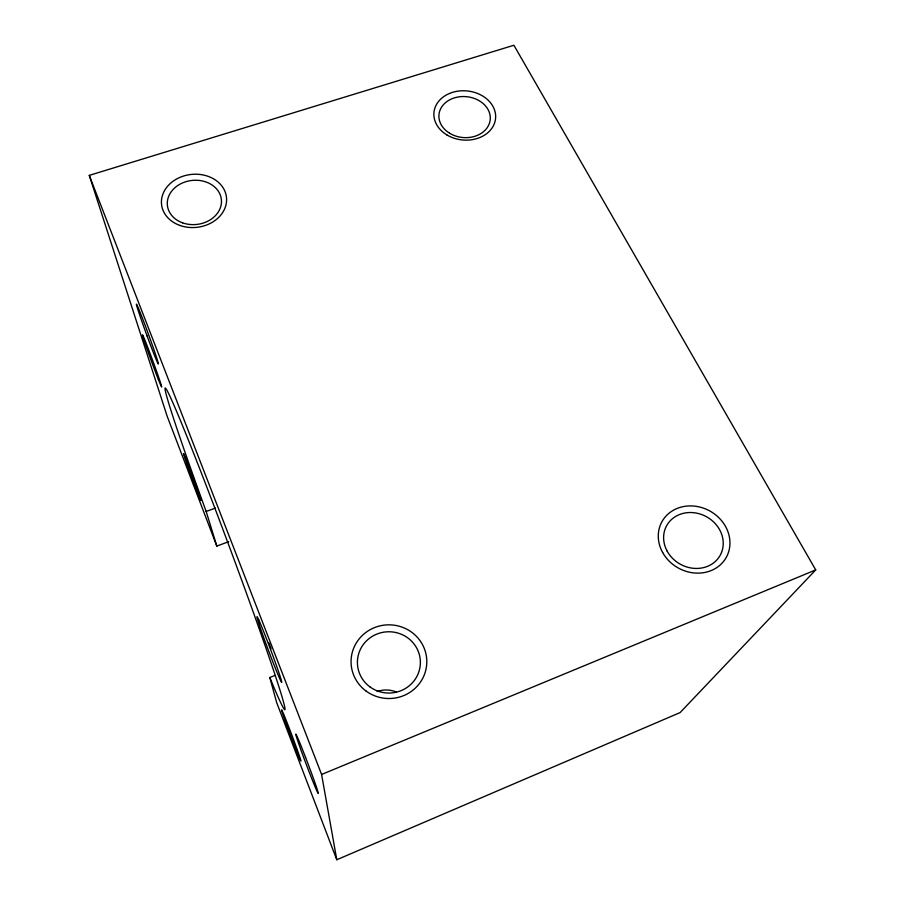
<?xml version="1.0" encoding="UTF-8"?>
<svg xmlns="http://www.w3.org/2000/svg" width="905" height="905" viewBox="0 0 905 905"><rect width="100%" height="100%" fill="white"/><g stroke="black" fill="none" stroke-linecap="round" stroke-linejoin="round"><path stroke-width="1.36" d="M228.727 541.665L216.827 546.088L167.187 416.3L89.278 175.378L513.893 45.25L815.722 569.912L680.13 712.563L336.784 859.75L276.625 702.45L269.803 677.483L275.052 675.402M336.784 859.75L321.603 774.465L815.722 569.912M216.827 546.088L206.159 511.472L215.435 508.078M269.803 677.483L274.498 688.784A171.69 4.808 69.6 0 0 256.183 620.321A171.69 4.808 69.6 0 0 172.041 400.881A171.69 4.808 69.6 0 0 199.779 493.915L206.159 511.472M89.278 175.378L321.603 774.465M271.081 648.715A29.198 1.029 69.4 0 1 268.921 642.912M377.181 691.477A26.969 26.698 -6.7 0 1 396.345 691.997M258.785 619.925L257.473 617.255A35.057 1.154 69.4 0 0 262.688 634.688A35.057 1.154 69.4 0 0 277.462 673.433L279.577 678.388A35.057 1.154 69.4 0 0 276.036 664.451A35.057 1.154 69.4 0 0 258.785 619.925M200.808 500.363L200.107 498.904A25.102 0.6 69.7 0 1 188.602 468.79A25.102 0.6 69.7 0 1 184.213 454.751L185.401 457.557A25.102 0.6 69.7 0 1 195.865 485.193A25.102 0.6 69.7 0 1 200.808 500.363M158.352 379.421L156.293 374.161A27.704 0.701 69.8 0 1 143.51 338.64A27.704 0.701 69.8 0 1 147.741 347.339L150.139 353.685A27.704 0.701 69.8 0 1 160.683 383.279A27.704 0.701 69.8 0 1 158.352 379.421M305.528 757.281L302.632 749.86A31.743 0.916 69.3 0 0 295.867 734.781A31.743 0.916 69.3 0 0 305.449 762.191L308.311 769.748A31.743 0.916 69.3 0 0 318.187 792.803A31.743 0.916 69.3 0 0 305.528 757.281M147.13 336.06L144.359 328.425A31.913 0.928 69.9 0 1 136.836 304.68A31.913 0.928 69.9 0 1 150.603 340.223L153.273 347.758A31.913 0.928 69.9 0 1 157.923 363.403A31.913 0.928 69.9 0 1 147.13 336.06M297.168 749.544L294.917 743.344A27.569 0.701 69.4 0 0 283.435 713.649A27.569 0.701 69.4 0 0 283.65 716.624L285.448 721.726A27.569 0.701 69.4 0 0 299.012 757.168A27.569 0.701 69.4 0 0 297.168 749.544M662.641 552.491A36.788 32.58 29 0 0 724.713 559.89A36.788 32.58 29 0 0 694.995 506.178A36.788 32.58 29 0 0 662.641 552.491M366.174 691.126A37.874 36.845 0.4 0 0 426.527 666.137A37.874 36.845 0.4 0 0 374.082 627.776A37.874 36.845 0.4 0 0 366.174 691.126M179.937 225.447A32.659 26.596 -6.3 0 0 226.51 197.652A32.659 26.596 -6.3 0 0 175.604 179.575A32.659 26.596 -6.3 0 0 179.937 225.447M446.753 134.845A30.951 24.627 5.7 0 0 495.51 118.996A30.951 24.627 5.7 0 0 452.025 92.514A30.951 24.627 5.7 0 0 446.753 134.845M182.618 222.856A27.161 22.139 -6.3 0 0 221.397 199.767A27.161 22.139 -6.3 0 0 179.1 184.677A27.161 22.139 -6.3 0 0 182.618 222.856M667.211 551.224A30.589 27.105 29 0 0 718.83 557.469A30.589 27.105 29 0 0 694.203 512.75A30.589 27.105 29 0 0 667.211 551.224M449.581 133.216A25.747 20.498 5.7 0 0 490.171 120.082A25.747 20.498 5.7 0 0 454.039 97.989A25.747 20.498 5.7 0 0 449.581 133.216M369.919 686.861A31.494 30.646 0.3 0 0 420.146 666.171A31.494 30.646 0.3 0 0 376.616 634.179A31.494 30.646 0.3 0 0 369.919 686.861"/></g></svg>
